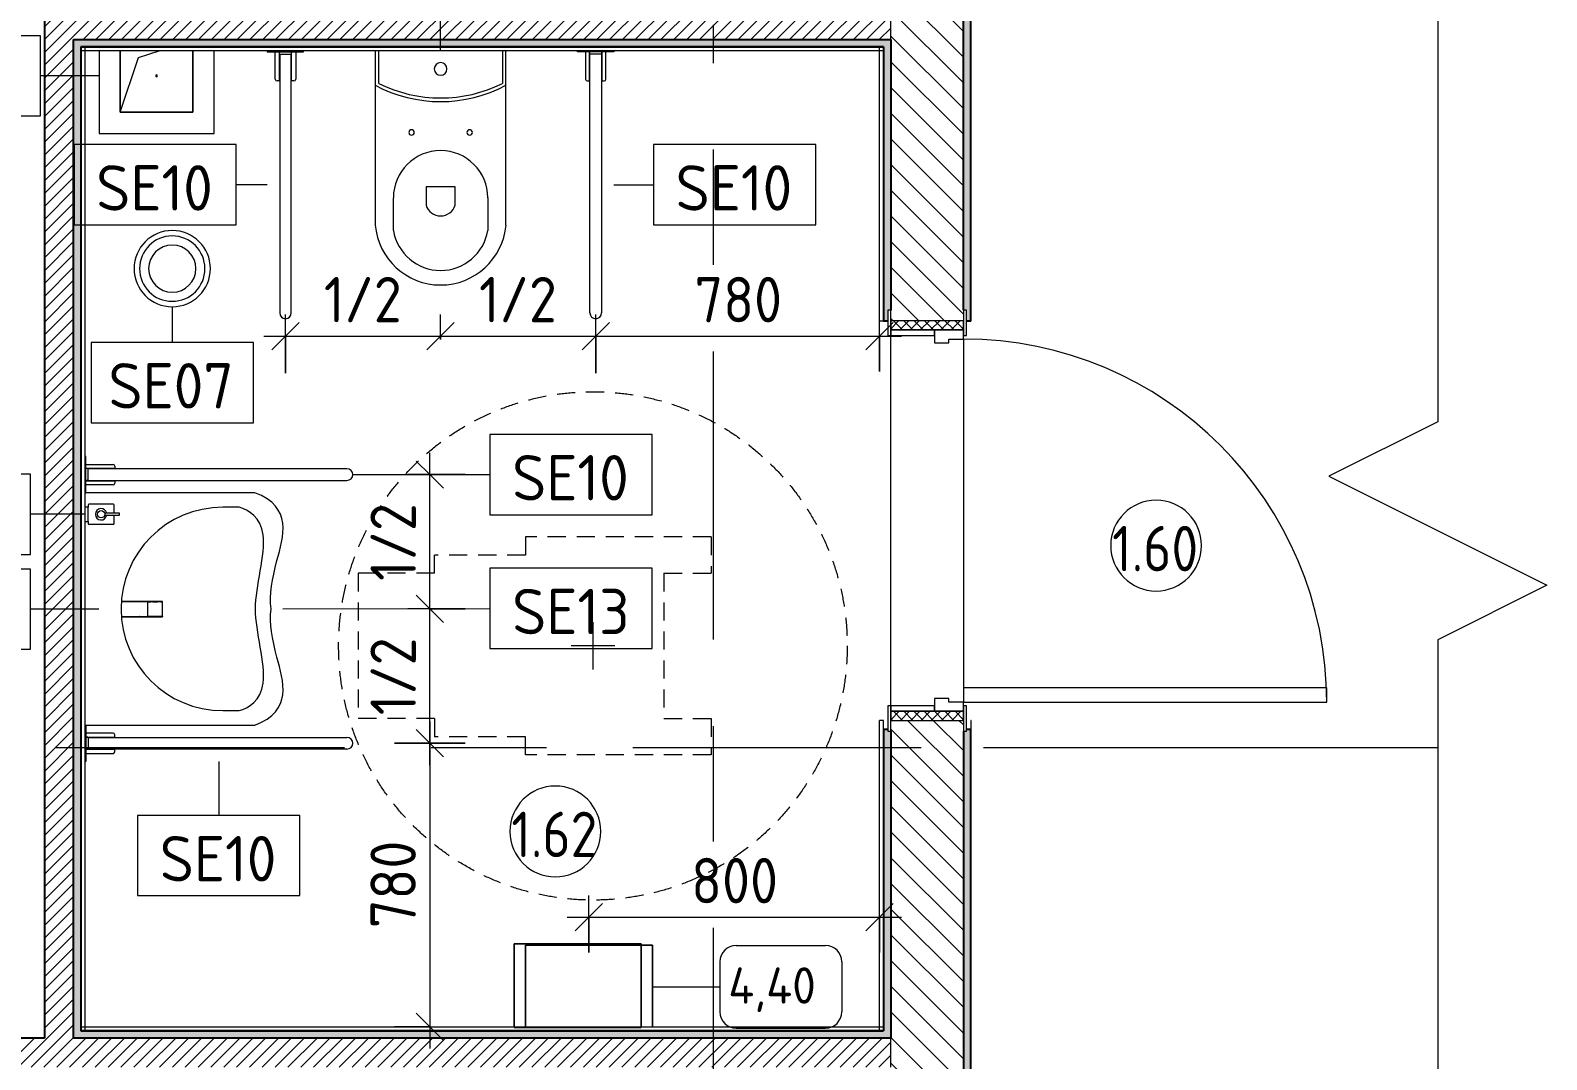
# Model space of a CAD drawing. Header units: millimetres. Extents: x 3991 to 282775, y -8553 to 29560.
# Drawn here: x 278601 to 282775, y 14141 to 16975 of the extents above; entities that cross this region are included whole.
import ezdxf

# ---------------------------------------------------------------- set-up
doc = ezdxf.new("R2010")
doc.units = ezdxf.units.MM
doc.linetypes.add('200_ШТРИХ__ш1_п0_6_', pattern=[80, 50, -30])
doc.linetypes.add('Осевая', pattern=[1587.5, 317.5, -238.125, 793.75, -238.125])
for name, color, linetype, lineweight, true_color in [('0-1', 7, 'Continuous', 9, 0x4994b4), ('A-DETL-GENF-1', 7, 'Continuous', 9, 0x4994b4), ('A-GENM-1', 7, 'Continuous', 9, 0x4994b4), ('A-WALL-1', 7, 'Continuous', 25, 0x3c3c3c), ('A-WALL-FNSH-1', 7, 'Continuous', 15, 0x3c3c3c), ('P-SANR-FIXT-1', 7, 'Continuous', 15, 0x4994b4)]:
    doc.layers.add(name, color=color, linetype=linetype, lineweight=lineweight, true_color=true_color)
for name, color, linetype, lineweight in [('A-ANNO-DIMS', 7, 'Continuous', 9), ('A-ANNO-DIMS-50', 7, 'Continuous', 9), ('A-AREA-IDEN', 7, 'Continuous', 9), ('A-DETL-GENF', 7, 'Continuous', 9), ('A-DOOR', 7, 'Continuous', 9), ('A-DOOR-1', 7, 'Continuous', 15), ('A-DOOR-FRAM', 7, 'Continuous', 15), ('A-DOOR-FRAM-1', 7, 'Continuous', 9), ('A-GENM', 7, 'Continuous', 9), ('A-WALL', 7, 'Continuous', 9), ('I-FURN', 7, 'Continuous', 9), ('I-FURN-1', 7, '200_ШТРИХ__ш1_п0_6_', 15), ('I-FURN-2', 7, '200_ШТРИХ__ш1_п0_6_', 9), ('I-FURN-IDEN', 7, 'Continuous', 9), ('I-WALL', 7, 'Continuous', 9), ('P-SANR-FIXT-IDEN', 7, 'Continuous', 9), ('Оси', 7, 'Continuous', 9), ('Оси-2', 7, 'Осевая', 9)]:
    doc.layers.add(name, color=color, linetype=linetype, lineweight=lineweight)
doc.styles.add('GOST Common', font='GOST_Common.ttf', dxfattribs={"height": 100})
doc.styles.add('GOST Common_1', font='GOST_Common.ttf', dxfattribs={"height": 125})
doc.styles.add('GOST Common_2', font='GOST_Common.ttf', dxfattribs={"width": 0.9, "height": 125})
doc.styles.add('ISOCPEUR', font='isocpeur.ttf', dxfattribs={"width": 0.9, "height": 125})
doc.dimstyles.new('ISO-2_5_0_9К_БОЛЬШОЙ', dxfattribs={"dimscale": 304.8, "dimtxt": 124.497647, "dimasz": 0.246063, "dimexe": 0.19685, "dimexo": 0.492126, "dimgap": 0, "dimtad": 1, "dimdec": 0, "dimrnd": 10, "dimzin": 0, "dimdsep": 46, "dimtxsty": 'ISOCPEUR', "dimblk1": 'OBLIQUE', "dimblk2": 'OBLIQUE', "dimsah": 1, "dimcen": 0.09, "dimdle": 0.19685, "dimazin": 0, "dimtfac": 1, "dimtdec": 4, "dimtix": 1, "dimtmove": 0, "dimatfit": 3, "dimfxl": 1, "dimtvp": 1, "dimtolj": 1, "dimtzin": 0, "dimarcsym": 2})
pattern_1 = [(45, (179771.858, 0), (-17.6776695, 17.6776695), [])]
pattern_2 = [(0, (179771.858, 0), (60.96, 15.24), [5.029, -40.691, 5.029, -40.691, -243.84]), (0, (179771.858, 0), (60.96, 15.24), [-91.44, 5.029, -86.411, 5.029, -40.691, -106.68]), (0, (179771.858, 0), (60.96, 15.24), [-228.6, 5.029, -25.451, 5.029, -71.171]), (120, (179794.718, 7.62), (-43.6782272, 45.1729086), [5.029, -40.691, 5.029, -40.691, -243.84]), (120, (179794.718, 7.62), (-43.6782272, 45.1729086), [-91.44, 5.029, -86.411, 5.029, -40.691, -106.68]), (120, (179794.718, 7.62), (-43.6782272, 45.1729086), [-228.6, 5.029, -25.451, 5.029, -71.171]), (240, (179802.338, 38.1), (-17.2817728, -60.4129086), [5.029, -40.691, 5.029, -40.691, -243.84]), (240, (179802.338, 38.1), (-17.2817728, -60.4129086), [-91.44, 5.029, -86.411, 5.029, -40.691, -106.68]), (240, (179802.338, 38.1), (-17.2817728, -60.4129086), [-228.6, 5.029, -25.451, 5.029, -71.171])]

# ---------------------------------------------------------------- blocks, each defined once
blk = doc.blocks.new('110_Дверь_СКБ_1Ст_Внутренняя1 - Д-4 1100x2100h_су мгн-31800557-Фрагмент 1_8')
at = {"layer": 'A-DOOR'}
h = blk.add_hatch(dxfattribs=at)
h.set_pattern_fill('FP_31', color=256, style=0, pattern_type=2)
h.set_pattern_definition([(135, (1751.41, 164.685), (-14.14214, -14.14214), []), (225, (1751.41, 164.685), (14.14214, -14.14214), [])])
h.paths.add_polyline_path([(562.5, 100), (537.5, 100), (537.5, -100), (562.5, -100)])
at = {"layer": 'A-DOOR-FRAM-1'}
h = blk.add_hatch(dxfattribs=at)
h.set_pattern_fill('FP_32', color=256, style=0, pattern_type=2)
h.set_pattern_definition([(45, (-371.384, 164.685), (-14.1421, 14.1421), []), (135, (-371.384, 164.685), (-14.1421, -14.1421), [])])
h.paths.add_polyline_path([(-512.5, 100), (-537.5, 100), (-537.5, -100), (-512.5, -100), (-512.5, -99.3)])
at = {"layer": 'A-DOOR'}
blk.add_arc((512.5, 100), 1000, 90, 180, dxfattribs=at)
at = {"layer": 'A-DOOR-1'}
for p, q in [((512.5, 1100), (472.5, 1100)), ((472.5, 1100), (472.5, 100)), ((512.5, 100), (512.5, 1100)), ((472.5, 100), (512.5, 100))]:
    blk.add_line(p, q, dxfattribs=at)
at = {"layer": 'A-DOOR-FRAM'}
for p, q in [((-497.5, 108), (-567.5, 108)), ((-567.5, 108), (-567.5, 100)), ((-567.5, 100), (-497.5, 100)), ((-512.5, 100), (-537.5, 100)), ((-537.5, 100), (-537.5, -100)), ((-487.5, 100), (-512.5, 100)), ((-512.5, 100), (-512.5, 20)), ((-512.5, -100), (-512.5, 100)), ((-497.5, 100), (-512.5, 100)), ((-512.5, 100), (-512.5, 99)), ((-512.5, 99), (-497.5, 99)), ((-497.5, 100), (-497.5, 108)), ((-497.5, 99), (-497.5, 100)), ((-487.5, 60), (-487.5, 100)), ((512.5, 100), (512.5, 60)), ((537.5, 100), (512.5, 100)), ((592.5, 108), (522.5, 108)), ((522.5, 108), (522.5, 100)), ((537.5, 100), (522.5, 100)), ((522.5, 100), (522.5, 99)), ((522.5, 100), (592.5, 100)), ((522.5, 99), (537.5, 99)), ((537.5, 20), (537.5, 100)), ((562.5, 100), (537.5, 100)), ((537.5, 100), (537.5, -100)), ((537.5, 99), (537.5, 100)), ((562.5, -100), (562.5, 100)), ((592.5, 100), (592.5, 108)), ((-477.5, 60), (-487.5, 60)), ((-477.5, 20), (-477.5, 60)), ((512.5, 60), (502.5, 60)), ((502.5, 60), (502.5, 20)), ((-512.5, 20), (-477.5, 20)), ((-497.5, 20), (-512.5, 20)), ((-512.5, 20), (-512.5, -100)), ((-497.5, -100), (-497.5, 20)), ((502.5, 20), (537.5, 20)), ((537.5, 20), (522.5, 20)), ((522.5, 20), (522.5, -100)), ((537.5, -100), (537.5, 20)), ((-497.5, -100), (-567.5, -100)), ((-567.5, -100), (-567.5, -108)), ((-567.5, -108), (-497.5, -108)), ((-537.5, -100), (-512.5, -100)), ((-512.5, -100), (-497.5, -100)), ((-497.5, -108), (-497.5, -100)), ((522.5, -100), (537.5, -100)), ((592.5, -100), (522.5, -100)), ((522.5, -100), (522.5, -108)), ((522.5, -108), (592.5, -108)), ((537.5, -100), (562.5, -100)), ((592.5, -108), (592.5, -100))]:
    blk.add_line(p, q, dxfattribs=at)
blk = doc.blocks.new('FRT_2D_Символ _разворот МГН_1 - D1_4_Символ доступности разворота МГН _360__-18618045-Фрагмент 1_8')
at = {"layer": 'I-FURN'}
for p, q in [((0, 60.4), (0, -59.6)), ((-65, 0), (65, 0))]:
    blk.add_line(p, q, dxfattribs=at)
at = {"layer": 'I-FURN-1'}
for p, q in [((-300, 325.4), (-300, -185.8)), ((-300, 325.4), (-200, 325.4)), ((-200, 195.4), (-200, 325.4)), ((200, 325.4), (300, 325.4)), ((200, 195.4), (200, 325.4)), ((300, 325.4), (300, -185.8)), ((-200, 195.4), (200, 195.4)), ((-300, -185.8), (-250, -185.8)), ((-250, -185.8), (-250, -435.8)), ((300, -185.8), (250, -185.8)), ((250, -185.8), (250, -435.8)), ((-200, -435.8), (-250, -435.8)), ((-200, -435.8), (-200, -645.8)), ((200, -435.8), (250, -435.8)), ((200, -435.8), (200, -645.8)), ((-200, -645.8), (200, -645.8))]:
    blk.add_line(p, q, dxfattribs=at)
at = {"layer": 'I-FURN-2'}
blk.add_circle((0, 0), 700, dxfattribs=at)
blk = doc.blocks.new('SND_Умывальник МГН_Jika - гибкая подводка_ 640х550х165 PN6_3_ ХВ_ГВ накидная гайка BP DN15_ К-гл_кон_ П DN 50-30756074-Фрагмент 1_8')
at = {"layer": 'P-SANR-FIXT-1'}
for p, q in [((-320, 468), (-320, 0)), ((320, 0), (320, 468)), ((-280, 425), (-280, 380)), ((280, 380), (280, 425))]:
    blk.add_line(p, q, dxfattribs=at)
blk.add_arc((0, 380), 280, 180, 360, dxfattribs=at)
for points, knots in [([(0, 512.9), (-41.2, 508.8), (-131.1, 523.5), (-281.1, 574.8), (-320, 468)], [-0.715552, -0.715552, -0.715552, -0.715552, -0.3972744, 0, 0, 0, 0]), ([(320, 468), (281.1, 574.8), (131.1, 523.5), (41.2, 508.8), (0, 512.9)], [-0.715552, -0.715552, -0.715552, -0.715552, -0.3182776, 0, 0, 0, 0]), ([(0, 470), (-61.7, 470), (-229.3, 523.4), (-272.8, 450.8), (-280, 425)], [0, 0, 0, 0, 0.3523534, 0.6664917, 0.6664917, 0.6664917, 0.6664917]), ([(280, 425), (272.8, 450.8), (229.3, 523.4), (61.7, 470), (0, 470)], [0, 0, 0, 0, 0.3141383, 0.6664917, 0.6664917, 0.6664917, 0.6664917])]:
    blk.add_open_spline(points, degree=3, knots=knots, dxfattribs=at)
blk = doc.blocks.new('132_МГН_Поручень для унитаза_тип откидной - ПР 1Р-18619933-Фрагмент 1_8')
at = {"layer": 'A-GENM-1'}
for p, q in [((-50, -3), (-50, 0)), ((50, 0), (50, -3)), ((50, -3), (-50, -3)), ((-17, -3), (-28.2, -3)), ((-28.2, -3), (-28.2, -78)), ((-17, -83), (-17, -3)), ((-16.6, -8.9), (-16.6, -4.2)), ((-16, -9.5), (-16.6, -8.9)), ((-16, -722), (-16, -9.5)), ((16, -9.5), (-16, -9.5)), ((16, -9.5), (16.6, -8.9)), ((16, -9.5), (16, -722)), ((16.6, -8.9), (16.6, -4.2)), ((28.2, -3), (17, -3)), ((17, -3), (17, -83)), ((28.2, -78), (28.2, -3)), ((-23.2, -83), (-17, -83)), ((17, -83), (23.2, -83))]:
    blk.add_line(p, q, dxfattribs=at)
for centre, radius, start, end in [((-15.3, -4.2), 1.24, 90, 180), ((15.3, -4.2), 1.24, 0, 90), ((-23.2, -78), 5, 180, 270), ((23.2, -78), 5, 270, 360), ((0, -722), 16, 180, 270), ((0, -722), 16, 270, 360)]:
    blk.add_arc(centre, radius, start, end, dxfattribs=at)
blk = doc.blocks.new('132_МГН_Поручень для унитаза_тип откидной - ПР 1Р-18611699-Фрагмент 1_8')
at = {"layer": 'A-GENM-1'}
for p, q in [((-16, 722), (-16, 9.5)), ((16, 9.5), (16, 722)), ((-28.2, 3), (-28.2, 78)), ((-23.2, 83), (-17, 83)), ((-17, 83), (-17, 3)), ((17, 83), (23.2, 83)), ((17, 3), (17, 83)), ((28.2, 78), (28.2, 3)), ((-50, 3), (-50, 0)), ((50, 3), (-50, 3)), ((-17, 3), (-28.2, 3)), ((-16, 9.5), (-16.6, 8.9)), ((-16.6, 8.9), (-16.6, 4.2)), ((16, 9.5), (-16, 9.5)), ((16, 9.5), (16.6, 8.9)), ((16.6, 8.9), (16.6, 4.2)), ((28.2, 3), (17, 3)), ((50, 0), (50, 3))]:
    blk.add_line(p, q, dxfattribs=at)
for centre, radius, start, end in [((0, 722), 16, 90, 180), ((0, 722), 16, 0, 90), ((-23.2, 78), 5, 90, 180), ((23.2, 78), 5, 0, 90), ((-15.3, 4.2), 1.24, 180, 270), ((15.3, 4.2), 1.24, 270, 360)]:
    blk.add_arc(centre, radius, start, end, dxfattribs=at)
blk = doc.blocks.new('GM_Отверстие прямоугольное _в плите_ - Отверстие-21604341-Фрагмент 1_8')
at = {"layer": 'A-GENM'}
for p, q in [((-100, -100), (-100, 69)), ((-100, 69), (-100, -100)), ((-100, -100), (-50, 50)), ((-50, 50), (7, 69)), ((100, 69), (100, -100)), ((100, -100), (100, 69)), ((100, -100), (-100, -100)), ((-100, -100), (100, -100))]:
    blk.add_line(p, q, dxfattribs=at)
for start, end in [(360, 180), (180, 360)]:
    blk.add_arc((0, 0), 2.5, start, end, dxfattribs=at)
blk = doc.blocks.new('мусорная корзина - Round_ Metal-30590745-Фрагмент 1_8')
at = {"layer": 'P-SANR-FIXT-1'}
for radius, start, end in [(105, 0, 180), (90, 360, 180), (65, 0, 180), (105, 180, 360), (90, 180, 360), (65, 180, 360)]:
    blk.add_arc((0, 0), radius, start, end, dxfattribs=at)
blk = doc.blocks.new('WC Seat_2 with Cistern-Wall Based - SE21-33487045-Фрагмент 1_8')
at = {"layer": 'P-SANR-FIXT-1'}
for p, q in [((-55, 485.5), (-55, 100.5)), ((-5, 410.5), (-5, 500.5)), ((255, 500.5), (255, 410.5)), ((305, 100.5), (305, 485.5)), ((85, 430.5), (85, 380.5)), ((165, 380.5), (165, 430.5)), ((85, 380.5), (165, 380.5)), ((-55, 100.5), (-55, 5.5)), ((-45, 5.5), (-45, 95.6)), ((295, 95.6), (295, 5.5)), ((305, 5.5), (305, 100.5))]:
    blk.add_line(p, q, dxfattribs=at)
for centre, radius, start, end in [((125, 469.8), 180.7, 4.9791, 175.0209), ((125, 478.7), 131.8, 9.5273, 170.4727), ((125, 418.8), 41.7, 16.2602, 163.7398), ((125, 410.5), 130, 180, 360), ((45, 230.5), 7.5, 0, 180), ((45, 230.5), 7.5, 180, 360), ((205, 230.5), 7.5, 0, 180), ((205, 230.5), 7.5, 180, 360), ((125, -237), 382.5, 61.9275, 118.0725), ((125, -247), 382.5, 63.6122, 116.3878), ((125, 55.5), 17.5, 0, 180), ((125, 55.5), 17.5, 180, 360)]:
    blk.add_arc(centre, radius, start, end, dxfattribs=at)
blk = doc.blocks.new('смеситель для раковины - Default-30615600-Фрагмент 1_8')
at = {"layer": '0-1'}
for p, q in [((19.7, 151.6), (-19.8, 151.6)), ((-20.3, 110), (-20.4, 97.4)), ((19.8, 111.8), (-19.8, 111.8)), ((20.4, 97.4), (20.3, 110))]:
    blk.add_line(p, q, dxfattribs=at)
at = {"layer": '0-1', "flags": 128}
for points in [[(-20.7, 150.6), (-20.7, 150.2), (-20.7, 149.2), (-20.7, 148.3), (-20.7, 146.9), (-20.7, 145.4), (-20.8, 134.7), (-21.1, 63.6), (-21.1, 93.2)], [(19.7, 151.6), (20, 151.6), (20.2, 151.6), (20.5, 151.4), (20.6, 151.2), (20.7, 151.1), (20.8, 150.9), (20.8, 150.6)], [(-21.4, 39.3), (-21.2, 64), (-21.1, 88)], [(-21.1, 39.3), (-21.1, 63.3), (-21.1, 93.2)], [(21.1, 39.3), (21, 77.4), (21, 111.4)]]:
    blk.add_lwpolyline(points, dxfattribs=at)
at = {"layer": 'P-SANR-FIXT-1'}
for p, q in [((21, 151.6), (-21, 151.6)), ((-21, 151.6), (-21, 39.3)), ((-19.7, 144), (-19.8, 111.8)), ((19.8, 111.8), (19.7, 144)), ((19.9, 143.1), (19.9, 140.7)), ((19.9, 136.7), (19.9, 133.6)), ((19.9, 131), (19.9, 126.7)), ((21, 39.3), (21, 151.6)), ((20, 115.7), (20, 113.5)), ((20, 111.3), (20, 108.6))]:
    blk.add_line(p, q, dxfattribs=at)
at = {"layer": 'P-SANR-FIXT-1', "flags": 128}
for points in [[(-21.1, 39.2), (-21.1, 42.2), (-21, 67.6), (-20.8, 118.3), (-20.7, 143.7), (-20.7, 149.4), (-20.8, 150.2), (-20.9, 145.3), (-20.9, 138.9), (-21.1, 88.1)], [(-19.9, 125.8), (-19.9, 133.8), (-19.9, 138.3)], [(21.1, 88.1), (20.9, 138.9), (20.9, 145.3), (20.8, 150.2), (20.7, 149.4), (20.7, 143.7), (20.8, 118.3), (21, 67.6), (21.1, 42.2), (21.1, 39.2)], [(-20, 109.4), (-20, 111), (-20, 119.8)], [(20, 123.6), (20, 119.9), (20, 117.9)]]:
    blk.add_lwpolyline(points, dxfattribs=at)
at = {"layer": 'P-SANR-FIXT-1'}
for centre, major_axis, ratio, start_param, end_param in [((-19.8, 109.7), (-0.5, 0.002), 0.095846, 0.794229, 1.571164), ((19.8, 109.7), (0.5, 0.002), 0.095848, 4.711795, 5.488843)]:
    blk.add_ellipse(centre, major_axis=major_axis, ratio=ratio, start_param=start_param, end_param=end_param, dxfattribs=at)
for points, knots in [([(-19.9, 147.4), (-19.9, 148), (-19.8, 149.3), (-19.8, 150.7), (-19.8, 151.5), (-19.8, 151.6), (-19.8, 151.6)], [0.1, 0.1, 0.1, 0.1, 0.2, 0.3, 0.4, 0.4725859, 0.4725859, 0.4725859, 0.4725859]), ([(-19.8, 151.6), (-19.7, 151.6), (-19.7, 151.6), (-19.7, 151.2), (-19.7, 150), (-19.7, 148.3), (-19.7, 146.2), (-19.7, 144.8), (-19.7, 144)], [0.4728347, 0.4728347, 0.4728347, 0.4728347, 0.5, 0.6, 0.7, 0.8, 0.9, 1, 1, 1, 1]), ([(19.7, 144), (19.7, 144.8), (19.7, 146.2), (19.7, 148.3), (19.7, 150), (19.7, 151.2), (19.7, 151.6), (19.7, 151.6), (19.7, 151.6)], [0, 0, 0, 0, 0.1, 0.2, 0.3, 0.4, 0.5, 0.5274121, 0.5274121, 0.5274121, 0.5274121]), ([(19.7, 151.6), (19.8, 151.6), (19.8, 151.5), (19.8, 150.7), (19.8, 149.3), (19.9, 148), (19.9, 147.4)], [0.5275209, 0.5275209, 0.5275209, 0.5275209, 0.6, 0.7, 0.8, 0.9, 0.9, 0.9, 0.9]), ([(-21.1, 88.1), (-21.1, 85.7), (-21.1, 82.2), (-21.1, 77.5), (-21.2, 73.9), (-21.2, 70.4), (-21.2, 66.8), (-21.2, 63.9), (-21.2, 61.5), (-21.2, 59.8), (-21.2, 58), (-21.2, 55.7), (-21.3, 52.8), (-21.3, 49.3), (-21.3, 46), (-21.3, 42.6), (-21.4, 40.3), (-21.4, 39.2), (-21.4, 39)], [0, 0, 0, 0, 0.0833333, 0.125, 0.1666667, 0.2083333, 0.25, 0.2916667, 0.3125, 0.3333333, 0.3541667, 0.375, 0.4166667, 0.4583333, 0.5, 0.5416667, 0.5833333, 0.5878645, 0.5878645, 0.5878645, 0.5878645]), ([(-20.4, 97.4), (-20.4, 91.1), (-20.5, 81.8), (-20.6, 69.7), (-20.6, 60), (-20.7, 52.6), (-20.8, 47.4), (-20.8, 45.2), (-20.8, 43.5), (-20.9, 41.8), (-20.9, 40.4), (-20.9, 39.4), (-20.9, 39.3)], [0, 0, 0, 0, 0.2222222, 0.3333333, 0.4444444, 0.5833333, 0.6180556, 0.6527778, 0.6701389, 0.6875, 0.7222222, 0.7292895, 0.7292895, 0.7292895, 0.7292895]), ([(-19.8, 111.8), (-19.8, 111.8), (-19.8, 111.7), (-19.8, 110.9), (-19.8, 110.1), (-19.8, 109.7)], [0.4695548, 0.4695548, 0.4695548, 0.4695548, 0.6, 0.8, 1, 1, 1, 1]), ([(19.8, 109.7), (19.8, 110.1), (19.8, 110.9), (19.8, 111.7), (19.8, 111.8), (19.8, 111.8)], [0, 0, 0, 0, 0.2, 0.4, 0.5304748, 0.5304748, 0.5304748, 0.5304748]), ([(20.9, 39.6), (20.9, 39.7), (20.9, 40.4), (20.9, 41.4), (20.8, 42.8), (20.8, 44.1), (20.8, 45.8), (20.8, 48.6), (20.7, 53.5), (20.6, 60.7), (20.6, 68.9), (20.5, 76.5), (20.5, 85.7), (20.4, 92.7), (20.4, 97.4)], [0.2757696, 0.2757696, 0.2757696, 0.2757696, 0.2777778, 0.3055556, 0.3194444, 0.3333333, 0.3611111, 0.3888889, 0.4444444, 0.5555556, 0.6666667, 0.75, 0.8333333, 1, 1, 1, 1]), ([(20.4, 88.2), (20.4, 88.1), (20.5, 88), (20.6, 87.8), (20.7, 87.5), (20.7, 87.4), (20.7, 87.3)], [0.19375, 0.19375, 0.19375, 0.19375, 0.25, 0.3, 0.35, 0.4, 0.4, 0.4, 0.4]), ([(21.4, 39.8), (21.4, 40.2), (21.4, 41), (21.3, 42.6), (21.3, 44.7), (21.3, 47.5), (21.3, 50.9), (21.2, 55.1), (21.2, 60), (21.2, 65.1), (21.2, 69.9), (21.2, 74.5), (21.1, 80.6), (21.1, 85.1), (21.1, 88.1)], [0.5714286, 0.5714286, 0.5714286, 0.5714286, 0.5892857, 0.6071429, 0.6428571, 0.6785714, 0.7142857, 0.75, 0.7857143, 0.8214286, 0.8571429, 0.8928571, 0.9285714, 1, 1, 1, 1])]:
    blk.add_open_spline(points, degree=3, knots=knots, dxfattribs=at)
for points in [[(-20.5, 88.2), (-20.6, 88.2), (-20.7, 88.2), (-20.8, 88.2)], [(-19.8, 111.8), (-19.8, 111.8), (-19.8, 111.8), (-19.8, 111.8)], [(-19.8, 110), (-19.8, 110.3), (-19.8, 110.6), (-19.8, 110.9)], [(19.8, 111.8), (19.8, 111.8), (19.8, 111.8), (19.8, 111.8)], [(19.8, 110.9), (19.8, 110.6), (19.8, 110.3), (19.8, 110)]]:
    blk.add_open_spline(points, degree=3, dxfattribs=at)
blk = doc.blocks.new('TOY_Диспансер мыло - Дозатор Elegance new 11654 019001 хром-30721027-Фрагмент 1_8')
at = {"layer": 'A-GENM-1'}
for p, q in [((97.5, 84.7), (97.5, 17)), ((122.2, 86.7), (99.5, 86.7)), ((122.2, 86.7), (102.9, 86.7)), ((127.9, 101.6), (122.2, 101.6)), ((122.2, 101.6), (122.2, 86.7)), ((122.2, 87.7), (122.2, 60.3)), ((127.9, 86.7), (127.9, 101.6)), ((127.9, 60.3), (127.9, 87.7)), ((146.9, 86.7), (127.9, 86.7)), ((150.5, 86.7), (127.9, 86.7)), ((152.5, 17), (152.5, 84.7)), ((99.5, 15), (105, 15)), ((145, 15), (105, 15)), ((105, 15), (105, 5.5)), ((145, 5.5), (145, 15)), ((145, 15), (150.5, 15))]:
    blk.add_line(p, q, dxfattribs=at)
blk.add_circle((125, 50.7), 10, dxfattribs=at)
for centre, radius, start, end in [((99.5, 84.7), 2, 90, 180), ((150.5, 84.7), 2, 360, 90), ((125, 50.7), 15.7, 100.4353, 79.365), ((99.5, 17), 2, 180, 270), ((150.5, 17), 2, 270, 360)]:
    blk.add_arc(centre, radius, start, end, dxfattribs=at)
blk = doc.blocks.new('Plumbing_Drainage_hansgrohe_56248XXX-RainDrain-Point-Complete-set-po - 800 Stainless Steel Optic-30807005-Фрагмент 1_8')
at = {"layer": 'A-DETL-GENF-1'}
for p, q in [((-158.5, 69), (-158.5, -158.5)), ((158.5, -158.5), (158.5, 69)), ((-158.5, -158.5), (158.5, -158.5))]:
    blk.add_line(p, q, dxfattribs=at)
blk = doc.blocks.new('DET_L_Линия разрыва - М100-30712819-Фрагмент 1_8')
at = {"layer": 'A-DETL-GENF'}
for p, q in [((2493.3, -300), (2793.3, 300)), ((2793.3, 300), (2943.3, 0)), ((0, 0), (2343.3, 0)), ((2343.3, 0), (2493.3, -300)), ((2943.3, 0), (5286.6, 0))]:
    blk.add_line(p, q, dxfattribs=at)
blk = doc.blocks.new('DIMBLOCK115-Фрагмент 1_8')
at = {"layer": 'A-ANNO-DIMS-50'}
for p, q in [((279303.6, 16031), (279303.6, 16192.7)), ((279730.6, 16123.9), (279730.6, 16192.7)), ((279243.6, 16132.7), (279730.6, 16132.7)), ((279303.6, 16132.7), (279303.6, 16031)), ((279730.6, 16132.7), (279730.6, 16123.9))]:
    blk.add_line(p, q, dxfattribs=at)
at = {"layer": 'A-ANNO-DIMS-50', "lineweight": 20}
for p, q in [((279303.6, 16132.7), (279341.1, 16170.2)), ((279730.6, 16132.7), (279768.1, 16170.2)), ((279303.6, 16132.7), (279266.1, 16095.2)), ((279730.6, 16132.7), (279693.1, 16095.2))]:
    blk.add_line(p, q, dxfattribs=at)
at = {"layer": 'A-ANNO-DIMS-50', "color": 0, "insert": (279409.4, 16296.1), "char_height": 125, "width": 258.572, "attachment_point": 1, "line_spacing_factor": 1.149209, "style": 'ISOCPEUR'}
blk.add_mtext('1/2', dxfattribs=at)
blk = doc.blocks.new('_Oblique')
at = {"color": 0, "linetype": 'ByBlock', "lineweight": -2}
blk.add_line((-0.5, -0.5), (0.5, 0.5), dxfattribs=at)
blk = doc.blocks.new('DIMBLOCK116-Фрагмент 1_8')
at = {"layer": 'A-ANNO-DIMS-50'}
for p, q in [((279730.6, 16123.9), (279730.6, 16192.7)), ((280157.6, 16031), (280157.6, 16192.7)), ((279730.6, 16132.7), (280217.6, 16132.7)), ((279730.6, 16132.7), (279730.6, 16123.9)), ((280157.6, 16132.7), (280157.6, 16031))]:
    blk.add_line(p, q, dxfattribs=at)
at = {"layer": 'A-ANNO-DIMS-50', "lineweight": 20}
for p, q in [((279730.6, 16132.7), (279768.1, 16170.2)), ((280157.6, 16132.7), (280195.1, 16170.2)), ((279730.6, 16132.7), (279693.1, 16095.2)), ((280157.6, 16132.7), (280120.1, 16095.2))]:
    blk.add_line(p, q, dxfattribs=at)
at = {"layer": 'A-ANNO-DIMS-50', "color": 0, "insert": (279836.4, 16296.1), "char_height": 125, "width": 258.572, "attachment_point": 1, "line_spacing_factor": 1.149209, "style": 'ISOCPEUR'}
blk.add_mtext('1/2', dxfattribs=at)
blk = doc.blocks.new('М_сантехническая_рамка1 - В рамке-30590747-Фрагмент 1_8')
at = {"layer": 'P-SANR-FIXT-IDEN'}
for p, q in [((4.293, 2.24), (-4.639, 2.24)), ((-4.639, 2.24), (-4.639, -2.178)), ((4.293, -2.178), (4.293, 2.24)), ((-4.639, -2.178), (4.293, -2.178))]:
    blk.add_line(p, q, dxfattribs=at)
blk = doc.blocks.new('Марка_Мебель - В прямоуг_Balcon_Марка-25523697-Фрагмент 1_8')
at = {"layer": 'I-FURN-IDEN'}
for p, q in [((-2.455, 2.278), (2.455, 2.278)), ((-3.355, 1.378), (-3.355, -1.384)), ((3.355, 1.378), (3.355, -1.378)), ((-2.461, -2.278), (2.455, -2.278))]:
    blk.add_line(p, q, dxfattribs=at)
for centre, radius, start, end in [((-2.455, 1.378), 0.9, 90, 180), ((2.455, 1.378), 0.9, 0, 90), ((-2.461, -1.384), 0.893, 180, 270), ((2.455, -1.378), 0.9, 270, 0)]:
    blk.add_arc(centre, radius, start, end, dxfattribs=at)
blk = doc.blocks.new('DIMBLOCK117-Фрагмент 1_8')
at = {"layer": 'A-ANNO-DIMS-50'}
for p, q in [((280138.9, 14435.9), (280138.9, 14592.8)), ((280938.9, 14435.9), (280938.9, 14592.8)), ((280078.9, 14532.8), (280998.9, 14532.8)), ((280138.9, 14532.8), (280138.9, 14435.9)), ((280938.9, 14532.8), (280938.9, 14435.9))]:
    blk.add_line(p, q, dxfattribs=at)
at = {"layer": 'A-ANNO-DIMS-50', "lineweight": 20}
for p, q in [((280138.9, 14532.8), (280176.4, 14570.3)), ((280938.9, 14532.8), (280976.4, 14570.3)), ((280138.9, 14532.8), (280101.4, 14495.3)), ((280938.9, 14532.8), (280901.4, 14495.3))]:
    blk.add_line(p, q, dxfattribs=at)
at = {"layer": 'A-ANNO-DIMS-50', "color": 0, "insert": (280420.3, 14696.1), "char_height": 125, "width": 284.429, "attachment_point": 1, "line_spacing_factor": 1.149209, "style": 'ISOCPEUR'}
blk.add_mtext('800', dxfattribs=at)
blk = doc.blocks.new('DIMBLOCK118-Фрагмент 1_8')
at = {"layer": 'A-ANNO-DIMS-50'}
for p, q in [((280157.6, 16031), (280157.6, 16192.7)), ((280938.9, 16035.8), (280938.9, 16192.7)), ((280097.6, 16132.7), (280998.9, 16132.7)), ((280157.6, 16132.7), (280157.6, 16031)), ((280938.9, 16132.7), (280938.9, 16035.8))]:
    blk.add_line(p, q, dxfattribs=at)
at = {"layer": 'A-ANNO-DIMS-50', "lineweight": 20}
for p, q in [((280157.6, 16132.7), (280195.1, 16170.2)), ((280938.9, 16132.7), (280976.4, 16170.2)), ((280157.6, 16132.7), (280120.1, 16095.2)), ((280938.9, 16132.7), (280901.4, 16095.2))]:
    blk.add_line(p, q, dxfattribs=at)
at = {"layer": 'A-ANNO-DIMS-50', "color": 0, "insert": (280429.7, 16296.1), "char_height": 125, "width": 284.429, "attachment_point": 1, "line_spacing_factor": 1.149209, "style": 'ISOCPEUR'}
blk.add_mtext('780', dxfattribs=at)
blk = doc.blocks.new('DIMBLOCK119-Фрагмент 1_8')
at = {"layer": 'A-ANNO-DIMS-50'}
for p, q in [((279700.8, 15071.9), (279700.8, 14171)), ((279603.9, 15011.9), (279760.8, 15011.9)), ((279700.8, 15011.9), (279603.9, 15011.9)), ((279603.9, 14231), (279760.8, 14231)), ((279700.8, 14231), (279603.9, 14231))]:
    blk.add_line(p, q, dxfattribs=at)
at = {"layer": 'A-ANNO-DIMS-50', "lineweight": 20}
for p, q in [((279700.8, 15011.9), (279663.3, 15049.4)), ((279700.8, 15011.9), (279738.3, 14974.4)), ((279700.8, 14231), (279663.3, 14268.5)), ((279700.8, 14231), (279738.3, 14193.5))]:
    blk.add_line(p, q, dxfattribs=at)
at = {"layer": 'A-ANNO-DIMS-50', "color": 0, "insert": (279537.5, 14502.9), "char_height": 125, "width": 284.429, "attachment_point": 1, "rotation": 90, "line_spacing_factor": 1.149209, "style": 'ISOCPEUR'}
blk.add_mtext('780', dxfattribs=at)
blk = doc.blocks.new('DIMBLOCK120-Фрагмент 1_8')
at = {"layer": 'A-ANNO-DIMS-50', "lineweight": 20}
for p, q in [((279700.8, 15381.8), (279663.3, 15419.3)), ((279700.8, 15381.8), (279738.3, 15344.3)), ((279700.8, 15011.9), (279663.3, 15049.4)), ((279700.8, 15011.9), (279738.3, 14974.4))]:
    blk.add_line(p, q, dxfattribs=at)
at = {"layer": 'A-ANNO-DIMS-50'}
for p, q in [((279797.8, 15381.8), (279640.8, 15381.8)), ((279700.8, 14951.9), (279700.8, 15381.8)), ((279700.8, 15381.8), (279797.8, 15381.8)), ((279797.8, 15011.9), (279640.8, 15011.9)), ((279700.8, 15011.9), (279797.8, 15011.9))]:
    blk.add_line(p, q, dxfattribs=at)
at = {"layer": 'A-ANNO-DIMS-50', "color": 0, "insert": (279537.5, 15089.1), "char_height": 125, "width": 258.572, "attachment_point": 1, "rotation": 90, "line_spacing_factor": 1.149209, "style": 'ISOCPEUR'}
blk.add_mtext('1/2', dxfattribs=at)
blk = doc.blocks.new('DIMBLOCK121-Фрагмент 1_8')
at = {"layer": 'A-ANNO-DIMS-50', "lineweight": 20}
for p, q in [((279700.8, 15751.7), (279663.3, 15789.2)), ((279700.8, 15751.7), (279738.3, 15714.2)), ((279700.8, 15381.8), (279663.3, 15419.3)), ((279700.8, 15381.8), (279738.3, 15344.3))]:
    blk.add_line(p, q, dxfattribs=at)
at = {"layer": 'A-ANNO-DIMS-50'}
for p, q in [((279700.8, 15381.8), (279700.8, 15811.7)), ((279797.8, 15751.7), (279640.8, 15751.7)), ((279700.8, 15751.7), (279797.8, 15751.7)), ((279797.8, 15381.8), (279640.8, 15381.8)), ((279700.8, 15381.8), (279797.8, 15381.8))]:
    blk.add_line(p, q, dxfattribs=at)
at = {"layer": 'A-ANNO-DIMS-50', "color": 0, "insert": (279537.5, 15459), "char_height": 125, "width": 258.572, "attachment_point": 1, "rotation": 90, "line_spacing_factor": 1.149209, "style": 'ISOCPEUR'}
blk.add_mtext('1/2', dxfattribs=at)
blk = doc.blocks.new('Марка_Помещения - Номер-25198446-Фрагмент 1_8')
at = {"layer": 'A-AREA-IDEN'}
for start, end in [(360, 180), (180, 360)]:
    blk.add_arc((0, 0), 2.5, start, end, dxfattribs=at)

msp = doc.modelspace()

# ---------------------------------------------------------------- hatches: boundary and pattern name
at = {"layer": 'I-WALL'}
h = msp.add_hatch(dxfattribs=at)
h.set_pattern_fill('FP_13', color=256, style=0, pattern_type=2)
h.set_pattern_definition(pattern_2)
h.paths.add_polyline_path([(281186.4, 13557), (281189.9, 13557), (281189.9, 15050), (281177.9, 15050), (281177.9, 15045), (281169.9, 15045), (281169.9, 13557)])
h.paths.add_polyline_path([(281189.9, 16175), (281189.9, 17750), (281169.9, 17750), (281169.9, 16205), (281177.9, 16205), (281177.9, 16175)])
h = msp.add_hatch(dxfattribs=at)
h.set_pattern_fill('FP_12', color=256, style=0, pattern_type=2)
h.set_pattern_definition([(135, (179771.86, 0), (-35.35534, -35.35534), [])])
h.paths.add_polyline_path([(281169.9, 13600), (281169.9, 15075), (280969.9, 15075), (280969.9, 13600)])
h.paths.add_polyline_path([(280969.9, 16175), (281169.9, 16175), (281169.9, 17530), (280969.9, 17530), (280969.9, 16205)])
h = msp.add_hatch(dxfattribs=at)
h.set_pattern_fill('FP_1', color=256, style=0, pattern_type=2)
h.set_pattern_definition(pattern_1)
h.paths.add_polyline_path([(278639.9, 14200), (278719.9, 14200), (278719.9, 17030), (278639.9, 17030), (278639.9, 14733.9)])
h = msp.add_hatch(dxfattribs=at)
h.set_pattern_fill('FP_1', color=256, style=0, pattern_type=2)
h.set_pattern_definition(pattern_1)
h.paths.add_polyline_path([(280155.3, 16950), (280969.9, 16950), (280969.9, 17030), (278719.9, 17030), (278719.9, 16950), (279473, 16950)])
h = msp.add_hatch(dxfattribs=at)
h.set_pattern_fill('FP_13', color=256, style=0, pattern_type=2)
h.set_pattern_definition(pattern_2)
h.paths.add_polyline_path([(278740.9, 16930), (280949.9, 16930), (280949.9, 16950), (278719.9, 16950), (278719.9, 16930), (278739.9, 16930)])
h = msp.add_hatch(dxfattribs=at)
h.set_pattern_fill('FP_13', color=256, style=0, pattern_type=2)
h.set_pattern_definition(pattern_2)
h.paths.add_polyline_path([(280963.2, 14220), (280969.9, 14220), (280969.7, 15045), (280961.9, 15045), (280961.9, 15050), (280949.9, 15050), (280949.9, 14220)])
h.paths.add_polyline_path([(280949.9, 16175), (280961.9, 16175), (280961.9, 16205), (280969.9, 16205), (280969.9, 16950), (280949.9, 16950), (280949.9, 16919)])
h = msp.add_hatch(dxfattribs=at)
h.set_pattern_fill('FP_13', color=256, style=0, pattern_type=2)
h.set_pattern_definition(pattern_2)
h.paths.add_polyline_path([(278719.9, 14200), (278739.9, 14200), (278739.9, 16930), (278719.9, 16930), (278719.9, 14733.9)])
h = msp.add_hatch(dxfattribs=at)
h.set_pattern_fill('FP_1', color=256, style=0, pattern_type=2)
h.set_pattern_definition(pattern_1)
h.paths.add_polyline_path([(280211.9, 14120), (280969.9, 14120), (280969.9, 14200), (278491.9, 14200), (278491.9, 14120), (280155.3, 14120)])
h = msp.add_hatch(dxfattribs=at)
h.set_pattern_fill('FP_13', color=256, style=0, pattern_type=2)
h.set_pattern_definition(pattern_2)
h.paths.add_polyline_path([(280291.9, 14200), (280969.9, 14200), (280969.9, 14220), (278739.9, 14220), (278739.9, 14200), (280282.9, 14200)])

# ---------------------------------------------------------------- linework, layer by layer
at = {"layer": 'A-WALL'}
for p, q in [((280969.9, 16950), (280969.9, 17030)), ((280969.9, 14120), (280969.9, 14200))]:
    msp.add_line(p, q, dxfattribs=at)
at = {"layer": 'A-WALL-1'}
for p, q in [((281189.9, 16175), (281189.9, 17750)), ((281169.9, 16205), (281169.9, 17730)), ((278639.9, 17030), (278639.9, 14200)), ((278719.9, 16950), (280969.9, 16950)), ((278719.9, 14200), (278719.9, 16950)), ((280969.9, 16950), (280969.9, 16205)), ((278739.9, 16930), (278739.9, 14220)), ((280949.9, 16930), (278739.9, 16930)), ((280949.9, 16930), (280949.9, 16175)), ((280949.9, 16175), (280961.9, 16175)), ((281177.9, 16175), (281189.9, 16175)), ((280961.9, 15050), (280949.9, 15050)), ((280949.9, 15050), (280949.9, 14220)), ((280969.9, 15045), (280969.9, 14200)), ((281169.9, 15045), (281169.9, 13400)), ((281189.9, 15050), (281177.9, 15050)), ((281189.9, 13557), (281189.9, 15050)), ((278639.9, 14200), (278491.9, 14200)), ((280969.9, 14200), (278719.9, 14200)), ((278739.9, 14220), (280949.9, 14220))]:
    msp.add_line(p, q, dxfattribs=at)
at = {"layer": 'A-WALL-FNSH-1'}
for p, q in [((281190.9, 16175), (281190.9, 17751)), ((278740.9, 14221), (278740.9, 16929)), ((278740.9, 16929), (280948.9, 16929)), ((280948.9, 16929), (280948.9, 16175)), ((280948.9, 16175), (280949.9, 16175)), ((281189.9, 16175), (281190.9, 16175)), ((280948.9, 15075), (280948.9, 14221)), ((280949.9, 15075), (280948.9, 15075)), ((280949.9, 15050), (280949.9, 15075)), ((281189.9, 15075), (281189.9, 15050)), ((281190.9, 15075), (281189.9, 15075)), ((281190.9, 13557), (281190.9, 15075)), ((280948.9, 14221), (278740.9, 14221))]:
    msp.add_line(p, q, dxfattribs=at)
at = {"layer": 'I-FURN'}
for p, q in [((280282.9, 14459.1), (279932.9, 14459.1)), ((279932.9, 14459.1), (279932.9, 14229.1)), ((279932.9, 14231), (279932.9, 14459.1)), ((279932.9, 14459.1), (280282.9, 14459.1)), ((279963.9, 14456.2), (279963.9, 14231)), ((280282.9, 14456.2), (279963.9, 14456.2)), ((279963.9, 14456.2), (280282.9, 14456.2)), ((279963.9, 14231), (279963.9, 14456.2)), ((280282.9, 14229.1), (280282.9, 14459.1)), ((280282.9, 14459.1), (280282.9, 14231)), ((280313.9, 14456.2), (280282.9, 14456.2)), ((280282.9, 14456.2), (280313.9, 14456.2)), ((280313.9, 14231), (280313.9, 14456.2)), ((280313.9, 14456.2), (280313.9, 14231)), ((279932.9, 14229.1), (280282.9, 14229.1))]:
    msp.add_line(p, q, dxfattribs=at)
at = {"layer": 'I-FURN-IDEN'}
msp.add_line((280313.9, 14341.2), (280499.4, 14341.2), dxfattribs=at)
at = {"layer": 'I-WALL'}
for p, q in [((280949.9, 16919), (278739.9, 16919)), ((278750.9, 16930), (278750.9, 14220)), ((280938.9, 16175), (280938.9, 16930)), ((280938.9, 16175), (280948.9, 16175)), ((280969.9, 15115), (280969.9, 16135)), ((281169.9, 16125), (281169.9, 15165)), ((280938.9, 14220), (280938.9, 15075)), ((280948.9, 15075), (280938.9, 15075)), ((278739.9, 14231), (280949.9, 14231))]:
    msp.add_line(p, q, dxfattribs=at)
at = {"layer": 'P-SANR-FIXT-IDEN'}
for p, q in [((279730.6, 16919), (279730.6, 17108.9)), ((278790.2, 16849.8), (278629.1, 16849.8)), ((279253.6, 16550), (279168.2, 16550)), ((280207.6, 16550), (280316.6, 16550)), ((278991.9, 16214), (278991.9, 16115.4)), ((279488.9, 15751.7), (279866.6, 15751.7)), ((278750.7, 15642.5), (278601.2, 15642.5)), ((278790.1, 15381.3), (278601.2, 15381.3)), ((279296.7, 15381.8), (279866.6, 15383.4)), ((279119.9, 14961.9), (279119.9, 14813.1))]:
    msp.add_line(p, q, dxfattribs=at)
at = {"layer": 'Оси'}
msp.add_line((281225.3, 15000), (282475.3, 15000), dxfattribs=at)
at = {"layer": 'Оси-2'}
for p, q in [((280481.9, 13154.3), (280481.9, 16990.3)), ((278116.8, 15000), (281225.3, 15000))]:
    msp.add_line(p, q, dxfattribs=at)

# ---------------------------------------------------------------- block references
at = {"layer": 'A-AREA-IDEN', "xscale": 49.99999999999998, "yscale": 49.99999999999998, "zscale": 49.99999999999998}
for p in [(281700.2, 15556.2), (280046.4, 14769.1)]:
    msp.add_blockref('Марка_Помещения - Номер-25198446-Фрагмент 1_8', p, dxfattribs=at)
at = {"layer": 'A-DETL-GENF', "rotation": 269.9999999999999}
msp.add_blockref('DET_L_Линия разрыва - М100-30712819-Фрагмент 1_8', (282475.3, 18240.3), dxfattribs=at)
at = {"layer": 'A-DOOR', "rotation": 270}
msp.add_blockref('110_Дверь_СКБ_1Ст_Внутренняя1 - Д-4 1100x2100h_су мгн-31800557-Фрагмент 1_8', (281069.9, 15637.5), dxfattribs=at)
at = {"layer": 'A-GENM'}
msp.add_blockref('GM_Отверстие прямоугольное _в плите_ - Отверстие-21604341-Фрагмент 1_8', (278948.9, 16850), dxfattribs=at)
at = {"layer": 'I-FURN', "rotation": 269.9999999999996}
msp.add_blockref('FRT_2D_Символ _разворот МГН_1 - D1_4_Символ доступности разворота МГН _360__-18618045-Фрагмент 1_8', (280149.9, 15280), dxfattribs=at)
at = {"layer": 'I-FURN-IDEN', "xscale": 49.99999999999998, "yscale": 49.99999999999998, "zscale": 49.99999999999998}
msp.add_blockref('Марка_Мебель - В прямоуг_Balcon_Марка-25523697-Фрагмент 1_8', (280667.2, 14341.2), dxfattribs=at)
at = {"layer": 'P-SANR-FIXT-1'}
for name, p in [('Plumbing_Drainage_hansgrohe_56248XXX-RainDrain-Point-Complete-set-po - 800 Stainless Steel Optic-30807005-Фрагмент 1_8', (278948.9, 16850)), ('132_МГН_Поручень для унитаза_тип откидной - ПР 1Р-18619933-Фрагмент 1_8', (280157.6, 16919)), ('мусорная корзина - Round_ Metal-30590745-Фрагмент 1_8', (278991.9, 16319))]:
    msp.add_blockref(name, p, dxfattribs=at)
for name, p, rotation in [('132_МГН_Поручень для унитаза_тип откидной - ПР 1Р-18611699-Фрагмент 1_8', (279303.6, 16919), 180), ('WC Seat_2 with Cistern-Wall Based - SE21-33487045-Фрагмент 1_8', (279855.6, 16924.5), 180), ('132_МГН_Поручень для унитаза_тип откидной - ПР 1Р-18611699-Фрагмент 1_8', (278750.9, 15751.7), 269.9999999999966), ('SND_Умывальник МГН_Jika - гибкая подводка_ 640х550х165 PN6_3_ ХВ_ГВ накидная гайка BP DN15_ К-гл_кон_ П DN 50-30756074-Фрагмент 1_8', (278750.9, 15381.8), 270.0000000000037), ('TOY_Диспансер мыло - Дозатор Elegance new 11654 019001 хром-30721027-Фрагмент 1_8', (278745.4, 15767.5), 270), ('смеситель для раковины - Default-30615600-Фрагмент 1_8', (278813.1, 15381.3), 269.9999999999994), ('132_МГН_Поручень для унитаза_тип откидной - ПР 1Р-18619933-Фрагмент 1_8', (278750.9, 15011.9), 90.00000000001408)]:
    msp.add_blockref(name, p, dxfattribs=dict(at, rotation=rotation))
at = {"layer": 'P-SANR-FIXT-IDEN', "xscale": 49.99999999999998, "yscale": 49.99999999999998, "zscale": 49.99999999999998}
for p in [(278414.5, 16848.3), (278953.6, 16548.4), (280548.5, 16548.4), (279000.5, 16003.4), (280098.5, 15750.2), (278386.6, 15640.9), (278386.6, 15379.7), (280098.5, 15381.8), (279128.5, 14701.1)]:
    msp.add_blockref('М_сантехническая_рамка1 - В рамке-30590747-Фрагмент 1_8', p, dxfattribs=at)

# ---------------------------------------------------------------- texts
at = {"layer": 'A-AREA-IDEN', "char_height": 125, "width": 303.038, "attachment_point": 1, "style": 'GOST Common_2'}
for s, insert in [('1.60', (281579.3, 15610.5)), ('1.62', (279925.4, 14823.4))]:
    msp.add_mtext(s, dxfattribs=dict(at, insert=insert))
at = {"layer": 'I-FURN-IDEN', "insert": (280522.4, 14394.8), "char_height": 100, "width": 332.7, "attachment_point": 1, "style": 'GOST Common'}
msp.add_mtext('4,40', dxfattribs=at)
at = {"layer": 'P-SANR-FIXT-IDEN', "char_height": 125, "attachment_point": 1, "style": 'GOST Common_1'}
for s, insert, width in [('SE10', (278782.5, 16603.8), 412.869), ('SE10', (280377.5, 16603.8), 412.869), ('SE07', (278816.2, 16058.8), 444.937), ('SE10', (279927.5, 15805.6), 412.869), ('SE13', (279927.5, 15437.2), 412.869), ('SE10', (278957.5, 14756.5), 412.869)]:
    msp.add_mtext(s, dxfattribs=dict(at, insert=insert, width=width))

# ---------------------------------------------------------------- dimensions: what is measured, and where the dimension line sits
at = {"layer": 'A-ANNO-DIMS'}
for base, p1, p2, picture, middle in [((279730.6, 16132.7), (279303.6, 16181), (279730.6, 16273.9), 'DIMBLOCK115-Фрагмент 1_8', (279517.1, 16195.2)), ((280157.6, 16132.7), (279730.6, 16273.9), (280157.6, 16181), 'DIMBLOCK116-Фрагмент 1_8', (279944.1, 16195.2))]:
    dim = msp.add_linear_dim(base=base, p1=p1, p2=p2, text='1/2', dimstyle='ISO-2_5_0_9К_БОЛЬШОЙ', override={"dimpost": '<>', "dimfxl": 436.98444}, dxfattribs=at)
    dim.commit()
    dim.dimension.update_dxf_attribs({"geometry": picture, "text_midpoint": middle})
for base, p1, p2, override, picture, middle in [((280938.9, 16132.7), (280157.6, 16181), (280938.9, 16185.8), {"dimpost": '<>', "dimfxl": 781.264613}, 'DIMBLOCK118-Фрагмент 1_8', (280548.2, 16195.2)), ((280938.9, 14532.8), (280138.9, 14585.9), (280938.9, 14585.9), {"dimpost": '<>', "dimfxl": 800}, 'DIMBLOCK117-Фрагмент 1_8', (280538.9, 14595.3))]:
    dim = msp.add_linear_dim(base=base, p1=p1, p2=p2, dimstyle='ISO-2_5_0_9К_БОЛЬШОЙ', override=override, dxfattribs=at)
    dim.commit()
    dim.dimension.update_dxf_attribs({"geometry": picture, "text_midpoint": middle})
for base, p1, p2, picture, middle in [((279700.8, 15751.7), (279647.8, 15381.8), (279647.8, 15751.7), 'DIMBLOCK121-Фрагмент 1_8', (279638.3, 15566.8)), ((279700.8, 15381.8), (279647.8, 15011.9), (279647.8, 15381.8), 'DIMBLOCK120-Фрагмент 1_8', (279638.3, 15196.9))]:
    dim = msp.add_linear_dim(base=base, p1=p1, p2=p2, angle=90, text='1/2', dimstyle='ISO-2_5_0_9К_БОЛЬШОЙ', override={"dimpost": '<>', "dimfxl": 369.922816}, dxfattribs=at)
    dim.commit()
    dim.dimension.update_dxf_attribs({"geometry": picture, "text_midpoint": middle})
dim = msp.add_linear_dim(base=(279700.8, 14231), p1=(279753.9, 15011.9), p2=(279753.9, 14231), angle=90, dimstyle='ISO-2_5_0_9К_БОЛЬШОЙ', override={"dimpost": '<>', "dimfxl": 780.895275}, dxfattribs=at)
dim.commit()
dim.dimension.update_dxf_attribs({"geometry": 'DIMBLOCK119-Фрагмент 1_8', "text_midpoint": (279638.3, 14621.4)})

doc.saveas('drawing.dxf')
